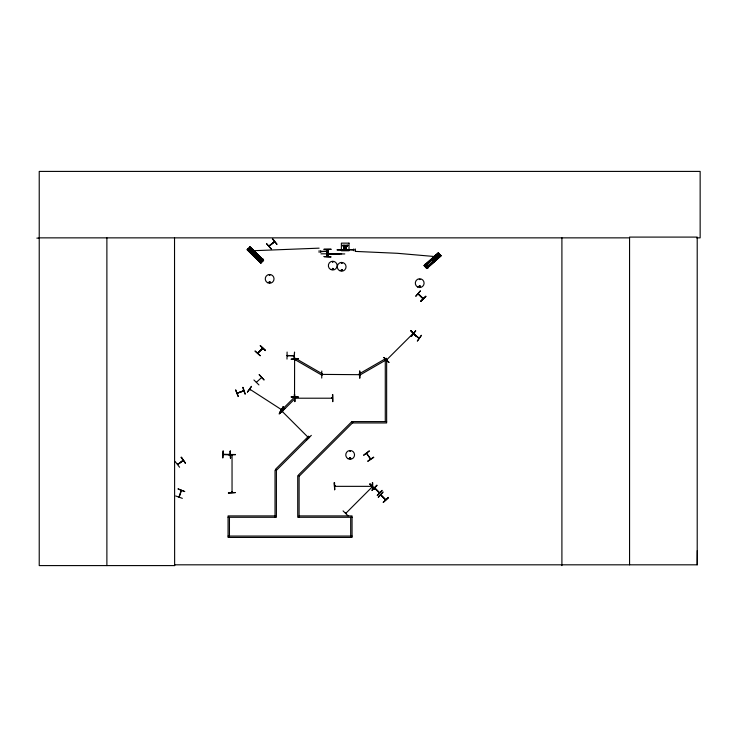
<?xml version="1.0" encoding="UTF-8"?>
<svg xmlns="http://www.w3.org/2000/svg" width="737" height="737" viewBox="0 0 737 737"><rect width="100%" height="100%" fill="white"/><g stroke="black" fill="none" stroke-linecap="round" stroke-linejoin="round"><path stroke-width="1.11" d="M696.705 237.858L700.15 237.858L700.15 171.408L39.227 171.408L39.227 565.592L174.632 565.592L174.54 564.818L697.211 564.818L697.313 550.567M182.481 460.432C185.567 459.87 175.627 465.48 178.17 464.135M249.567 389.394L250.23 389.809L249.696 389.182M418.284 293.667L418.68 294.413M282.52 411.78L282.031 411.218M308.186 437.419L308.692 437.889M375.151 488.585L374.58 488.051L379.491 493.062L374.525 488.005M375.207 488.327L374.737 487.811M379.039 492.556L379.721 492.74L378.91 492.482M379.666 492.694L374.829 487.903M385.58 499.907L380.651 494.96L385.589 499.962M381.333 495.246L380.918 494.794L385.82 499.732M385.138 499.502L385.737 499.594M181.44 490.593L179.22 497.079M294.855 359.951L294.607 359.168M294.929 396.727L281.534 410.14L282.501 411.108L295.777 397.833L294.533 396.736L294.607 359.241M269.189 282.022C270 283.874 270.304 280.539 269.226 282.142M270.313 282.317C269.134 279.867 268.765 284.012 270.203 282.455M341.185 270.083C342.447 268.637 341.885 271.511 341.259 270.193M342.042 263.238L341.332 262.943L341.968 263.312M350.499 451.32L349.78 451.136L350.508 451.237M349.697 458.055C350.545 459.777 350.738 456.857 349.789 457.972M350.812 458.359C349.642 455.908 349.274 460.045 350.701 458.497M419.049 286.26C420.228 288.711 420.587 284.565 419.16 286.122M420.044 279.581L419.325 279.489L420.044 279.397M419.233 286.435C420.652 285.145 419.685 287.688 419.344 286.647M413.577 333.861L419.031 338.329L413.669 333.935M414.341 334.156L413.724 333.668L418.957 338.172M419.27 338.016L418.791 337.592M231.759 455.024L231.777 455.567M232.072 455.558L232.118 455.024M231.759 491.957L231.796 492.592M261.644 260.751L261.414 261.184L262.105 261.248M418.063 293.897L423.149 298.743M308.13 437.373L308.646 437.833L282.078 411.274M386.345 359.849L387.017 359.619M345.496 513.293L345.994 512.786M413.107 333.483L412.453 333.741L413.006 333.179M372.342 486.798L371.789 487.35L372.167 486.623M258.217 352.535L257.664 353.087L262.879 348.334M256.356 382.346L261.571 377.584M175.719 495.973L182.352 498.35M181.21 490.409L178.934 497.079M243.127 390.84L243.744 390.674M243.689 390.988L237.148 393.171M269.318 275.002L270.018 275.297L269.309 275.104M332.415 261.782L332.94 262.308L332.571 261.672M333.161 269.162C332.765 267.301 331.88 270.055 333.05 269.217M366.565 453.301L370.389 459.013M370.729 458.958L366.584 453.402M295.417 398.284L294.929 397.888M322.447 374.709L321.829 374.396L359.527 374.682M295.417 397.888L294.855 398.21L332.424 398.21L331.862 397.897M334.653 486.107L335.436 486.346L334.653 486.346M371.577 486.107L372.36 486.107M223.182 454.379L230.23 454.701M287.098 355.455L294.1 355.75M247.439 392.066L251.529 386.317L247.411 392.047M281.276 409.523L249.843 389.228M279.489 412.794L283.275 406.852M412.508 333.649L413.19 333.419L386.51 360.024M257.71 353.005L262.648 348.113M262.768 348.435L257.876 353.272M411.2 336.312L415.539 330.775M411.439 336.505L415.751 330.931M346.178 246.121L347.772 245.274L344.059 248.793L342.981 245.274L347.772 245.274L344.548 248.793L342.981 245.274L344.548 248.793L346.16 248.507L346.16 245.274M322.502 374.7L321.958 374.718M331.788 397.971L332.498 397.962L331.862 398.247M358.818 374.442L359.527 374.433M359.435 374.709L358.836 374.709M334.727 486.107L335.363 486.098L334.801 486.383M287.835 355.75L287.927 355.916M223.256 454.379L230.156 454.379M230.137 454.646L223.2 454.655M177.691 464.476L183.172 460.367M422.881 298.098L423.066 298.826L418.174 293.916M420.799 301.203L425.958 296.394L420.79 301.193M420.855 301.258L425.71 296.154M251.179 248.387L248.719 250.902L319.103 248.157M249.64 251.805L252.109 249.29M251.022 253.16L253.491 250.644M252.247 254.366L254.716 251.851M253.629 255.721L256.098 253.206M259.571 261.524L262.031 259.009M259.553 262.326L262.833 258.973M259.654 262.427L262.943 259.074M247.337 249.548L260.962 262.897L263.606 260.17L249.981 246.821L247.144 249.742L260.778 263.091L261.644 262.206M279.36 413.365L282.897 409.781C270.267 423.351 294.911 398.201 279.572 413.568M386.529 360.54L388.933 362.411L383.922 357.463L385.101 359.131M306.306 440.302L311.327 435.364M386.603 359.969L386.732 359.343M343.083 510.898L348.085 515.863M345.708 513.477L346.169 512.961M371.844 487.295L372.286 486.844L345.727 513.413M377.086 485.407L372.065 490.354M371.881 490.169L376.837 485.158M377.224 495.439L382.098 490.354L377.408 495.623M265.495 350.407L260.244 345.708L265.477 350.434M260.244 355.667L254.984 350.969L260.17 355.741M258.936 384.917L253.924 379.97M388.473 497.576L383.24 502.302L388.5 497.604M383.277 502.339L388.288 497.392M346.289 246.683L347.772 245.274M424.088 265.513L438.34 252.837L424.143 265.578L426.806 268.544L441.048 255.85L438.331 252.828M424.272 265.716L438.515 253.031M424.401 265.864L438.644 253.178M424.457 265.928L438.69 253.224M424.558 266.039L438.791 253.335M424.853 266.379L438.322 254.495M425.092 266.619L425.811 267.43M426.834 266.886L440.284 254.993M440.385 255.113L426.17 267.826L440.431 255.159M427.193 267.282L440.542 255.278M426.447 268.13L440.698 255.453M427.34 267.448L440.744 255.509M426.622 268.342L440.892 255.675M426.751 268.48L440.993 255.785M272.598 238.696L277.011 244.177M274.394 241.561L268.968 246.02L274.661 241.856M274.533 241.81L269.189 246.112M271.262 248.848L266.518 243.625L271.188 248.903M341.986 270.636C342.217 267.467 340.199 272.331 342.281 269.917M183.117 460.349L177.635 464.503M179.588 467.249L175.277 461.684M185.217 463.02L181.293 457.152L185.263 462.983M363.737 455.125L369.384 450.897L363.765 455.171M367.772 461.076L373.604 457.133M367.92 461.298L373.77 457.373M262.519 348.186L262.261 348.841M237.203 392.858L237.987 392.968M238.622 392.646L242.445 391.338M238.244 396.386L235.61 389.845L238.152 396.423M245.283 393.991L242.989 387.34M250.129 389.781L249.631 389.431M281.23 409.873L280.567 409.45L281.258 409.56M282.197 411.043L282.704 411.541M332.746 268.286C331.374 271.179 334.681 267.107 332.138 269.088M419.546 285.827L420.026 285.882M243.588 390.684L237.286 393.208M294.146 355.778L287.117 355.731M323.994 249.152L331.042 249.124M323.994 249.447L331.042 249.382M320.669 251.326L326.537 251.28L320.669 251.732M326.537 251.381L328.278 251.363M326.537 251.575L328.278 251.566M327.154 252.644L327.937 252.644M327.864 252.791L327.256 252.745L327.311 253.353M327.154 252.938L327.937 252.938M327.164 253.132L327.947 253.132M327.164 253.427L327.947 253.427M320.964 253.841L334.755 253.721M327.348 254.016L338.891 253.915L327.348 254.256M324.059 256.688L331.106 256.918L324.059 256.587M321.793 371.033L321.737 378.081M359.896 371.033L359.905 378.081M294.367 394.571L294.809 401.61L294.404 394.571M332.479 394.562L332.617 401.61M298.255 397.215L291.207 396.902L298.255 397.243M291.207 396.994L298.255 396.957M331.788 398.21L332.424 398.21M228.396 454.508L235.444 454.489M228.396 454.803L235.444 454.757M334.239 482.707L334.672 489.746L334.266 482.707M372.342 482.707L372.489 489.746M371.66 486.356L372.296 486.346L334.727 486.346M36.85 238.134L39.227 238.125M39.227 237.858L629.564 237.858M344.594 245.67L346.16 245.67M346.16 246.738L344.594 246.738L344.594 245.274M346.16 247.429L344.594 247.429L344.594 248.507L346.16 248.507M344.151 249.576L346.887 249.576M353.788 249.65L347.91 249.65L353.788 250.046M337.159 249.779L347.91 249.76M337.159 249.972L347.91 249.954M344.151 250.064L346.887 250.064M336.173 253.832L341.655 253.832M333.133 253.943L344.769 253.943M287.098 352.056L286.997 359.094M294.146 359.094L294.533 352.056L294.192 359.094M386.639 421.592L352.802 421.592L352.802 422.955L386.639 422.955L386.639 360.071L385.276 360.071L385.276 421.592M223.182 450.98L222.795 458.018L223.09 450.98M230.617 458.018L230.23 450.98L230.589 458.018M275.03 515.918L228.074 515.918L228.074 537.439L352.056 537.439L352.056 515.918L299.102 515.918M228.074 517.282L276.403 517.282L276.403 470.326L309.604 437.124L308.637 436.157L275.435 469.358L276.403 470.326L275.03 470.326L275.03 517.282M352.056 517.282L297.73 517.282L297.73 475.697L299.102 475.697L299.102 517.282M228.074 536.066L352.056 536.066M355.206 251.4L397.363 253.298L439.409 256.946L437.069 254.32M249.76 389.219L250.258 389.495M425.489 266.693L426.087 266.223M294.855 359.168L294.855 359.877M232.063 491.901L232.044 492.509L232.044 454.95M418.294 293.731L423.231 298.439M249.917 246.886L263.551 260.235M249.806 246.996L263.422 260.364M249.659 247.153L263.238 260.548L249.594 247.217M249.493 247.319L262.271 259.931M249.309 247.512L262.962 260.834M249.281 247.531L262.916 260.88M249.926 248.48L262.74 261.055M262.565 261.239L261.81 262.013M248.01 248.857L260.843 261.423L247.954 248.922M247.816 249.06L261.469 262.381M247.687 249.189L261.313 262.538L247.623 249.253M247.531 249.346L261.101 262.759M247.208 249.677L260.787 263.072M410.62 330.756L415.631 335.703M383.885 357.491L388.869 362.475M369.817 484.163L374.792 489.147M260.281 345.671L265.292 350.619M436.101 255.177L438.451 257.803M434.655 256.467L437.004 259.092M433.374 257.609L435.714 260.235M431.928 258.89L434.268 261.524M425.728 264.417L428.068 267.052M424.927 264.343L428.059 267.853M424.825 264.445L427.948 267.946M272.368 238.88L276.808 244.343M181.062 457.327L185.3 462.956M293.363 355.695L293.354 355.86M242.74 387.422L245.006 394.092M328.306 249.502L328.361 256.55M328.066 256.55L327.956 249.511L327.974 256.55M327.127 249.521L327.173 256.559M326.767 249.521L326.795 256.568M320.659 250.654L320.678 252.413M319.093 250.663L319.112 252.423M372.701 482.698L372.747 489.746M359.601 371.033L359.647 378.081M334.58 482.707L334.58 489.746M332.829 394.562L332.875 401.61M294.717 394.571L294.708 401.61M697.211 564.818L697.211 237.093L629.564 237.093L629.564 564.818M561.907 237.858L561.907 565.592M355.345 248.968L355.345 250.727M353.788 248.968L353.788 250.727M350.692 517.282L350.692 536.066M230.276 450.98L230.322 458.018M229.447 517.282L229.447 536.066M174.531 237.858L174.632 565.592M106.883 237.858L106.883 565.592M253.417 253.592C254.403 256.568 255.721 251.455 253.417 253.592M433.08 259.323C433.863 262.354 435.521 257.342 433.08 259.323M178.124 488.944L184.674 491.551L178.124 488.944M295.445 358.329L294.763 359.509L321.765 375.096L322.447 373.917L295.445 358.329M345.377 246.545L344.059 248.793L345.377 247.521L344.888 247.033L345.377 246.545M283.192 406.806L279.728 412.95L283.192 406.806M421.407 335.372L417.326 341.12L421.371 335.335M420.339 290.986L415.714 296.302L420.32 290.958M410.859 330.517L415.604 335.74L410.859 330.517M370.02 483.951L374.755 489.184L370.02 483.951M259.212 374.682L263.984 379.868L259.212 374.682M351.835 421.619L298.43 475.024L299.397 475.991L352.802 422.587L351.835 421.619M382.982 492.086L378.256 497.328L382.964 492.067M438.966 253.537L424.705 266.204L438.994 253.565M386.133 358.329L359.131 373.917L359.822 375.096L386.814 359.509L386.133 358.329M298.245 358.753L291.207 359.186L298.245 358.753M235.444 492.565L228.406 492.998L235.444 492.565M349.016 243.136L341.388 243.136L341.388 250.764L349.016 250.764L349.016 243.136M339.471 270.599A4.394 4.394 0 0 0 346.058 266.794A4.394 4.394 0 0 0 339.471 262.989A4.394 4.394 0 0 0 339.471 270.599M347.956 458.69A4.394 4.394 0 0 0 354.552 454.886A4.394 4.394 0 0 0 347.956 451.081A4.394 4.394 0 0 0 347.956 458.69M417.51 286.951A4.404 4.404 0 0 0 424.107 283.146A4.404 4.404 0 0 0 417.51 279.332A4.404 4.404 0 0 0 417.51 286.951M267.457 282.658A4.394 4.394 0 0 0 274.044 278.853A4.394 4.394 0 0 0 267.457 275.048A4.394 4.394 0 0 0 267.457 282.658M330.554 269.438A4.394 4.394 0 0 0 337.141 265.633A4.394 4.394 0 0 0 330.554 261.828A4.394 4.394 0 0 0 330.554 269.438"/></g></svg>
